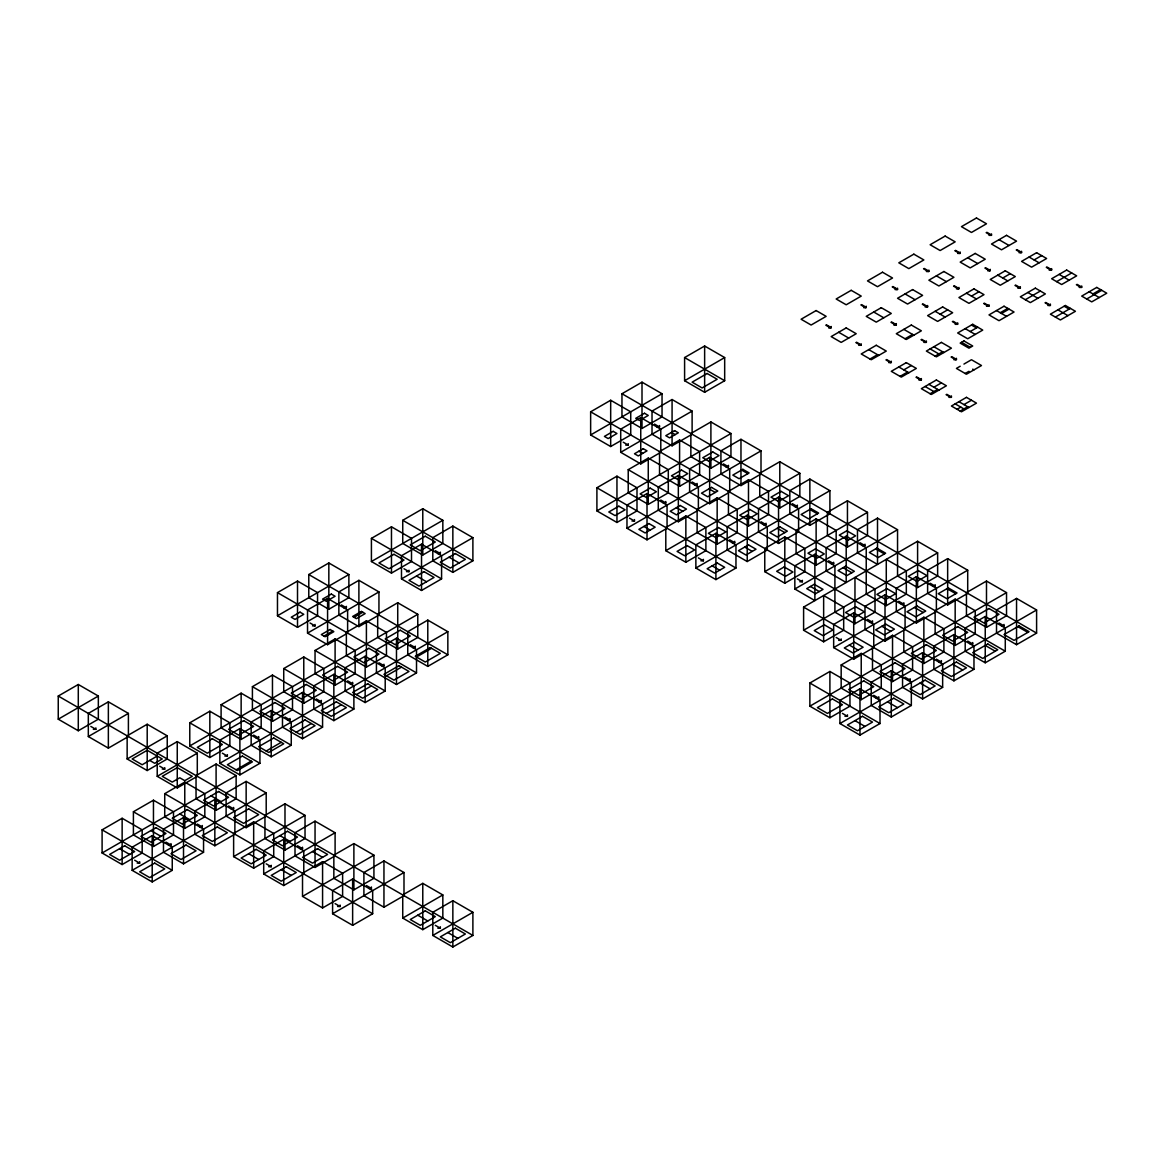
<?xml version="1.0" encoding="UTF-8"?>
<svg xmlns="http://www.w3.org/2000/svg" width="1165" height="1165" viewBox="0 0 1165 1165"><rect width="100%" height="100%" fill="white"/><g stroke="black" fill="none" stroke-linecap="round" stroke-linejoin="round"><path stroke-width="1.5" d="M58.25 696.044L78.288 684.481L98.341 696.044L98.341 719.184L78.288 730.761L58.25 719.184L58.25 696.044L472.888 935.437L472.888 912.297L452.85 900.72L432.798 912.297L432.798 935.437L452.85 947.014L472.888 935.437M58.25 719.184L98.341 696.044M277.474 592.621L297.512 581.058L317.55 592.621L317.55 615.775L297.512 627.338L277.474 615.775L277.474 592.621L416.517 672.904L416.517 649.764L396.479 638.187L376.426 649.764L376.426 672.904L396.479 684.481L416.517 672.904M308.783 574.549L328.836 562.972L348.874 574.549L348.874 597.689L328.836 609.266L308.783 597.689L308.783 574.549L447.841 654.817L447.841 631.678L427.788 620.115L407.75 631.678L407.75 654.817L427.788 666.395L447.841 654.817M371.417 538.376L391.469 526.813L411.507 538.376L411.507 561.53L391.469 573.093L371.417 561.53L371.417 538.376L441.579 578.889L441.579 555.734L421.526 544.172L401.488 555.734L401.488 578.889L421.526 590.451L441.579 578.889M402.74 520.304L422.779 508.726L442.831 520.304L442.831 543.443L422.779 555.021L402.74 543.443L402.74 520.304L472.888 560.802L472.888 537.662L452.85 526.085L432.798 537.662L432.798 560.802L452.85 572.379L472.888 560.802M590.64 411.813L610.678 400.25L630.731 411.813L630.731 434.967L610.678 446.53L590.64 434.967L590.64 411.813L1005.279 651.206L1005.279 628.066L985.24 616.489L965.202 628.066L965.202 651.206L985.24 662.783L1005.279 651.206M621.964 393.741L642.002 382.164L662.04 393.741L662.04 416.881L642.002 428.458L621.964 416.881L621.964 393.741L1036.602 633.119L1036.602 609.979L1016.55 598.417L996.512 609.979L996.512 633.119L1016.55 644.696L1036.602 633.119M684.598 357.568L704.636 346.005L724.674 357.568L724.674 380.722L704.636 392.285L684.598 380.722L684.598 357.568L724.674 380.722M108.36 701.84L88.322 713.402L88.322 736.542L108.36 748.119L128.398 736.542L128.398 713.402L108.36 701.84L108.36 748.119M277.474 615.775L348.874 574.549M371.417 561.53L442.831 520.304M590.64 434.967L662.04 393.741M684.598 380.722L724.674 357.568M88.322 736.542L128.398 713.402M327.583 598.417L307.531 609.979L307.531 633.119L327.583 644.696L347.621 633.119L347.621 609.979L327.583 598.417L327.583 644.696M358.893 580.33L338.855 591.907L338.855 615.047L358.893 626.624L378.945 615.047L378.945 591.907L358.893 580.33L358.893 626.624M640.75 417.609L620.712 429.171L620.712 452.311L640.75 463.888L660.788 452.311L660.788 429.171L640.75 417.609L640.75 463.888M672.074 399.522L652.021 411.099L652.021 434.239L672.074 445.816L692.112 434.239L692.112 411.099L672.074 399.522L672.074 445.816M147.198 724.251L127.145 735.829L127.145 758.968L147.198 770.546L167.236 758.968L167.236 735.829L147.198 724.251L147.198 770.546M307.531 633.119L378.945 591.907M401.488 578.889L472.888 537.662M620.712 452.311L692.112 411.099M354.043 617.304L362.81 612.237M323.972 636.105L332.739 631.051M127.145 758.968L167.236 735.829M189.779 722.81L209.831 711.232L229.869 722.81L229.869 745.95L209.831 757.527L189.779 745.95L189.779 722.81L259.926 763.308L259.926 740.168L239.888 728.591L219.85 740.168L219.85 763.308L239.888 774.885L259.926 763.308M221.102 704.723L241.14 693.16L261.178 704.723L261.178 727.863L241.14 739.44L221.102 727.863L221.102 704.723L291.25 745.221L291.25 722.082L271.212 710.519L251.159 722.082L251.159 745.221L271.212 756.799L291.25 745.221M252.412 686.651L272.464 675.074L292.502 686.651L292.502 709.791L272.464 721.368L252.412 709.791L252.412 686.651L322.574 727.149L322.574 704.01L302.521 692.432L282.483 704.01L282.483 727.149L302.521 738.712L322.574 727.149M283.736 668.564L303.774 656.987L323.826 668.564L323.826 691.704L303.774 703.281L283.736 691.704L283.736 668.564L353.883 709.063L353.883 685.923L333.845 674.346L313.793 685.923L313.793 709.063L333.845 720.64L353.883 709.063M315.045 650.478L335.098 638.915L355.136 650.478L355.136 673.632L335.098 685.195L315.045 673.632L315.045 650.478L385.207 690.991L385.207 667.836L365.155 656.274L345.117 667.836L345.117 690.991L365.155 702.553L385.207 690.991M366.407 620.828L346.369 632.406L346.369 655.546L366.407 667.123L386.46 655.546L386.46 632.406L366.407 620.828L366.407 667.123M397.731 602.756L377.678 614.319L377.678 637.459L397.731 649.036L417.769 637.459L417.769 614.319L397.731 602.756L397.731 649.036M596.902 487.756L616.955 476.179L636.993 487.756L636.993 510.896L616.955 522.473L596.902 510.896L596.902 487.756L735.96 568.039L735.96 544.885L715.907 533.322L695.869 544.885L695.869 568.039L715.907 579.602L735.96 568.039M628.226 469.67L648.264 458.107L668.302 469.67L668.302 492.824L648.264 504.387L628.226 492.824L628.226 469.67L973.969 669.293L973.969 646.138L953.917 634.576L933.879 646.138L933.879 669.293L953.917 680.855L973.969 669.293M679.588 440.021L659.536 451.598L659.536 474.738L679.588 486.315L699.626 474.738L699.626 451.598L679.588 440.021L679.588 486.315M710.898 421.948L690.86 433.511L690.86 456.651L710.898 468.228L730.95 456.651L730.95 433.511L710.898 421.948L710.898 468.228M177.255 741.61L157.217 753.187L157.217 776.327L177.255 787.904L197.293 776.327L197.293 753.187L177.255 741.61L177.255 787.904M157.217 756.07L142.174 764.75L132.155 758.968L147.198 750.289L162.226 758.968L154.712 763.308L149.702 760.41M189.779 745.95L417.769 614.319M596.902 510.896L730.95 433.511M940.14 314.186L947.655 309.846M971.464 296.099L978.979 291.76M1002.774 278.013L1010.288 273.673M1034.098 259.941L1041.612 255.601M869.993 359.024L877.507 354.684M905.074 338.767L912.588 334.428M157.217 776.327L197.293 753.187M647.012 493.538L626.974 505.115L626.974 528.255L647.012 539.832L667.05 528.255L667.05 505.115L647.012 493.538L647.012 539.832M678.336 475.466L658.283 487.028L658.283 510.183L678.336 521.745L698.374 510.183L698.374 487.028L678.336 475.466L678.336 521.745M709.645 457.379L689.607 468.956L689.607 492.096L709.645 503.673L729.698 492.096L729.698 468.956L709.645 457.379L709.645 503.673M740.969 439.307L720.917 450.87L720.917 474.009L740.969 485.587L761.007 474.009L761.007 450.87L740.969 439.307L740.969 485.587M102.098 829.844L122.136 818.267L142.174 829.844L142.174 852.984L122.136 864.561L102.098 852.984L102.098 829.844L172.245 870.342L172.245 847.203L152.207 835.625L132.155 847.203L132.155 870.342L152.207 881.92L172.245 870.342M133.407 811.757L153.46 800.195L173.498 811.757L173.498 834.912L153.46 846.474L133.407 834.912L133.407 811.757L203.555 852.27L203.555 829.116L183.517 817.553L163.479 829.116L163.479 852.27L183.517 863.833L203.555 852.27M164.731 793.685L184.769 782.108L204.822 793.685L204.822 816.825L184.769 828.402L164.731 816.825L164.731 793.685L372.669 913.739L372.669 890.599L352.631 879.022L332.593 890.599L332.593 913.739L352.631 925.316L372.669 913.739M216.093 764.036L196.04 775.599L196.04 798.753L216.093 810.316L236.131 798.753L236.131 775.599L216.093 764.036L216.093 810.316M219.85 763.308L447.841 631.678M626.974 528.255L761.007 450.87M1000.269 312.73L1007.783 308.39M903.822 369.873L911.336 365.533M970.212 331.544L977.726 327.205M1001.521 313.458L1009.036 309.118M1025.331 299.711L1040.36 291.032M1056.64 281.639L1071.669 272.959M900.05 376.382L907.579 372.043M935.131 356.126L942.645 351.786M416.517 656.987L431.545 648.308M386.46 675.802L401.488 667.123M356.388 694.602L371.417 685.923M326.331 713.402L341.36 704.723M296.26 732.202L311.288 723.538M266.203 751.017L281.231 742.338M236.131 769.817L251.159 761.138M102.098 852.984L236.131 775.599M685.85 515.964L665.798 527.541L665.798 550.681L685.85 562.244L705.888 550.681L705.888 527.541L685.85 515.964L685.85 562.244M717.159 497.877L697.121 509.454L697.121 532.594L717.159 544.172L737.212 532.594L737.212 509.454L717.159 497.877L717.159 544.172M748.483 479.805L728.445 491.368L728.445 514.522L748.483 526.085L768.521 514.522L768.521 491.368L748.483 479.805L748.483 526.085M779.793 461.719L759.755 473.296L759.755 496.436L779.793 508.013L799.845 496.436L799.845 473.296L779.793 461.719L779.793 508.013M960.178 366.247L956.421 368.417L966.455 374.213L981.483 365.533L971.464 359.737L963.95 364.077M214.841 799.467L194.788 811.044L194.788 834.184L214.841 845.761L234.879 834.184L234.879 811.044L214.841 799.467L214.841 845.761M246.15 781.395L226.112 792.957L226.112 816.097L246.15 827.674L266.203 816.097L266.203 792.957L246.15 781.395L246.15 827.674M1092.974 293.93L1100.488 289.59M933.879 387.231L941.393 382.892M1055.388 317.069L1070.417 308.39M1086.712 298.997L1101.74 290.318M930.121 393.741L937.636 389.401M965.202 373.484L968.96 371.315M665.798 550.681L799.845 473.296M132.155 870.342L266.203 792.957M747.231 515.236L727.178 526.813L727.178 549.953L747.231 561.53L767.269 549.953L767.269 526.813L747.231 515.236L747.231 561.53M778.54 497.164L758.502 508.726L758.502 531.881L778.54 543.443L798.593 531.881L798.593 508.726L778.54 497.164L778.54 543.443M809.864 479.077L789.826 490.654L789.826 513.794L809.864 525.371L829.902 513.794L829.902 490.654L809.864 479.077L809.864 525.371M963.95 404.59L971.464 400.25M957.048 409.279L960.805 407.109M960.178 411.099L967.707 406.76M253.664 821.893L233.626 833.456L233.626 856.61L253.664 868.173L273.717 856.61L273.717 833.456L253.664 821.893L253.664 868.173M284.988 803.806L264.95 815.383L264.95 838.523L284.988 850.101L305.026 838.523L305.026 815.383L284.988 803.806L284.988 850.101M695.869 568.039L829.902 490.654M784.802 536.934L764.764 548.511L764.764 571.651L784.802 583.228L804.855 571.651L804.855 548.511L784.802 536.934L784.802 583.228M816.126 518.862L796.088 530.425L796.088 553.564L816.126 565.141L836.164 553.564L836.164 530.425L816.126 518.862L816.126 565.141M847.45 500.775L827.398 512.352L827.398 535.492L847.45 547.055L867.488 535.492L867.488 512.352L847.45 500.775L847.45 547.055M233.626 856.61L305.026 815.383M283.736 839.251L263.698 850.814L263.698 873.968L283.736 885.531L303.774 873.968L303.774 850.814L283.736 839.251L283.736 885.531M315.045 821.165L295.007 832.742L295.007 855.882L315.045 867.459L335.098 855.882L335.098 832.742L315.045 821.165L315.045 867.459M764.764 571.651L867.488 512.352M814.874 554.292L794.836 565.87L794.836 589.009L814.874 600.587L814.874 554.292L834.912 565.87L834.912 612.149L854.964 623.726L875.002 612.149L875.002 589.009L854.964 577.432L854.964 623.726M846.198 536.206L826.145 547.783L826.145 570.923L846.198 582.5L846.198 536.206L866.236 547.783L866.236 594.077L886.274 605.64L906.326 594.077L906.326 570.923L886.274 559.36L886.274 605.64M877.507 518.134L857.469 529.711L857.469 552.851L877.507 564.413L877.507 518.134L897.545 529.711L897.545 575.991L917.598 587.568L937.636 575.991L937.636 552.851L917.598 541.274L803.602 607.096L803.602 630.236L823.64 641.799L843.678 630.236L843.678 607.096L823.64 595.519L823.64 641.799M263.698 873.968L335.098 832.742M322.574 861.663L302.521 873.24L302.521 896.38L322.574 907.957L342.612 896.38L342.612 873.24L322.574 861.663L322.574 907.957M353.883 843.591L333.845 855.154L333.845 878.308L353.883 889.871L373.921 878.308L373.921 855.154L353.883 843.591L353.883 889.871M794.836 589.009L897.545 529.711M302.521 896.38L373.921 855.154M383.955 860.95L363.902 872.512L363.902 895.667L383.955 907.229L403.993 895.667L403.993 872.512L383.955 860.95L383.955 907.229M803.602 630.236L937.636 552.851M332.593 913.739L403.993 872.512M853.712 612.877L833.659 624.455L833.659 647.594L853.712 659.157L873.75 647.594L873.75 624.455L853.712 612.877L853.712 659.157M885.021 594.791L864.983 606.368L864.983 629.508L885.021 641.085L905.074 629.508L905.074 606.368L885.021 594.791L885.021 641.085M916.345 576.719L896.293 588.281L896.293 611.436L916.345 622.998L936.383 611.436L936.383 588.281L916.345 576.719L916.345 622.998M947.655 558.632L927.617 570.209L927.617 593.349L947.655 604.926L967.707 593.349L967.707 570.209L947.655 558.632L947.655 604.926M422.779 883.361L402.74 894.938L402.74 918.078L422.779 929.655L442.831 918.078L442.831 894.938L422.779 883.361L422.779 929.655M833.659 647.594L967.707 570.209M402.74 918.078L442.831 894.938M809.864 683.025L829.902 671.462L849.955 683.025L849.955 706.179L829.902 717.742L809.864 706.179L809.864 683.025L880.012 723.538L880.012 700.383L859.974 688.821L839.921 700.383L839.921 723.538L859.974 735.1L880.012 723.538M841.174 664.953L861.226 653.376L881.264 664.953L881.264 688.093L861.226 699.67L841.174 688.093L841.174 664.953L911.336 705.451L911.336 682.311L891.283 670.734L871.245 682.311L871.245 705.451L891.283 717.028L911.336 705.451M892.536 635.289L872.498 646.866L872.498 670.006L892.536 681.583L912.588 670.006L912.588 646.866L892.536 635.289L892.536 681.583M923.86 617.217L903.822 628.78L903.822 651.934L923.86 663.497L943.898 651.934L943.898 628.78L923.86 617.217L923.86 663.497M955.169 599.13L935.131 610.708L935.131 633.847L955.169 645.425L975.221 633.847L975.221 610.708L955.169 599.13L955.169 645.425M986.493 581.058L966.455 592.621L966.455 615.775L986.493 627.338L1006.531 615.775L1006.531 592.621L986.493 581.058L986.493 627.338M809.864 706.179L1006.531 592.621M432.798 935.437L472.888 912.297M922.607 652.648L902.555 664.225L902.555 687.365L922.607 698.942L942.645 687.365L942.645 664.225L922.607 652.648L922.607 698.942M839.921 723.538L1036.602 609.979M988.998 235.345L991.502 235.345L991.502 233.903M1019.055 252.703L1021.574 252.703L1021.574 251.261M957.674 253.431L960.178 253.431L960.178 251.989M1049.126 270.062L1051.631 270.062L1051.631 268.62M987.745 270.79L990.25 270.79L990.25 269.333M926.364 271.503L928.869 271.503L928.869 270.062M1079.198 287.42L1081.702 287.42L1081.702 285.978M1017.802 288.148L1020.322 288.148L1020.322 286.692M956.421 288.862L958.926 288.862L958.926 287.42M895.04 289.59L897.545 289.59L897.545 288.148M1047.874 305.507L1050.379 305.507L1050.379 304.05M986.493 306.22L988.998 306.22L988.998 304.779M925.112 306.948L927.617 306.948L927.617 305.507M863.731 307.677L866.236 307.677L866.236 306.22M955.169 324.307L957.674 324.307L957.674 322.865M893.788 325.035L896.293 325.035L896.293 323.579M828.65 327.918L831.155 327.918L831.155 326.477M923.86 342.394L926.364 342.394L926.364 340.937M858.721 345.277L861.226 345.277L861.226 343.835M953.917 359.737L956.421 359.737L956.421 358.296M888.779 362.635L891.283 362.635L891.283 361.194M918.85 379.994L921.355 379.994L921.355 378.552M948.907 397.352L951.412 397.352L951.412 395.911M657.031 427.002L659.536 427.002L659.536 425.56M625.721 445.088L628.226 445.088L628.226 443.647M725.926 466.786L728.445 466.786L728.445 465.33M694.617 484.858L697.121 484.858L697.121 483.417M663.293 502.945L665.798 502.945L665.798 501.503M794.836 506.557L797.341 506.557L797.341 505.115M631.983 521.032L634.488 521.032L634.488 519.575M763.512 524.643L766.017 524.643L766.017 523.202M732.202 542.715L734.707 542.715L734.707 541.274M862.479 545.613L864.983 545.613L864.983 544.172M437.822 553.564L440.326 553.564L440.326 552.123M700.879 560.802L703.383 560.802L703.383 559.36M831.155 563.7L833.659 563.7L833.659 562.244M406.498 571.651L409.002 571.651L409.002 570.209M799.845 581.772L802.35 581.772L802.35 580.33M932.626 586.112L935.131 586.112L935.131 584.67M901.302 604.198L903.822 604.198L903.822 602.756M343.864 607.81L346.369 607.81L346.369 606.368M869.993 622.285L872.498 622.285L872.498 620.828M312.54 625.896L315.045 625.896L315.045 624.455M1001.521 625.896L1004.026 625.896L1004.026 624.455M838.669 640.357L841.174 640.357L841.174 638.915M970.212 643.968L972.717 643.968L972.717 642.527M412.76 647.594L415.264 647.594L415.264 646.138M938.888 662.055L941.393 662.055L941.393 660.613M381.45 665.666L383.955 665.666L383.955 664.225M907.579 680.142L910.083 680.142L910.083 678.685M350.126 683.753L352.631 683.753L352.631 682.311M876.255 698.214L878.76 698.214L878.76 696.772M318.802 701.84L321.322 701.84L321.322 700.383M844.945 716.3L847.45 716.3L847.45 714.859M287.493 719.912L289.998 719.912L289.998 718.47M93.331 729.319L95.836 729.319L95.836 727.863M256.169 737.998L258.674 737.998L258.674 736.542M224.86 756.07L227.364 756.07L227.364 754.629M162.226 769.089L164.731 769.089L164.731 767.648M231.121 808.874L233.626 808.874L233.626 807.432M199.797 826.946L202.302 826.946L202.302 825.504M168.488 845.033L170.993 845.033L170.993 843.591M300.017 848.644L302.521 848.644L302.521 847.203M137.164 863.119L139.669 863.119L139.669 861.663M268.707 866.731L271.212 866.731L271.212 865.289M368.912 888.429L371.417 888.429L371.417 886.987M337.602 906.501L340.107 906.501L340.107 905.059M437.822 928.199L440.326 928.199L440.326 926.758M986.799 232.272L991.502 234.981M1016.87 249.63L1021.574 252.339M1046.927 266.989L1051.631 269.697M1076.999 284.347L1081.702 287.056M999.017 239.684L1009.036 245.48M1029.088 257.043L1039.107 262.824M1059.145 274.401L1069.164 280.183M1089.217 291.76L1099.236 297.541M986.173 232.636L990.876 235.345M1016.244 249.994L1020.948 252.703M1046.301 267.353L1051.005 270.062M1076.373 284.711L1081.076 287.42M1064.155 306.22L1069.164 309.118M955.489 250.358L960.178 253.067M985.546 267.717L990.25 270.426M1015.618 285.075L1020.322 287.784M1045.675 302.434L1050.379 305.143M967.707 257.771L977.726 263.552M997.764 275.129L1007.783 280.911M1027.836 292.488L1037.855 298.269M1057.893 309.846L1067.912 315.628M954.863 250.723L959.552 253.431M984.92 268.081L989.624 270.79M1014.992 285.425L1019.695 288.148M1045.049 302.784L1049.752 305.507M924.165 268.431L928.869 271.154M954.237 285.789L958.926 288.512M984.294 303.148L988.998 305.871M936.383 275.843L946.402 281.639M966.455 293.201L976.474 298.997M996.512 310.56L1006.531 316.356M923.539 268.795L928.243 271.503M953.611 286.153L958.3 288.862M983.668 303.512L988.371 306.22M971.464 325.035L976.474 327.918M892.856 286.517L897.545 289.226M922.913 303.876L927.617 306.584M952.985 321.234L957.674 323.943M905.074 293.93L915.093 299.711M935.131 311.288L945.15 317.069M965.202 328.647L975.221 334.428M892.23 286.881L896.919 289.59M922.287 304.24L926.99 306.948M952.358 321.598L957.048 324.307M961.591 342.292L970.358 347.359M861.532 304.604L866.236 307.312M891.604 321.962L896.293 324.671M921.661 339.306L926.364 342.029M951.732 356.665L956.421 359.388M873.75 312.016L883.769 317.797M903.822 329.375L913.841 335.156M933.879 346.733L943.898 352.514M972.717 369.145L973.969 369.873M860.906 304.953L865.61 307.677M890.977 322.312L895.667 325.035M921.034 339.67L925.738 342.394M951.106 357.029L955.795 359.737M930.121 348.903L938.888 353.956M826.466 324.846L831.155 327.554M856.523 342.204L861.226 344.913M886.594 359.563L891.283 362.271M916.651 376.921L921.355 379.63M946.723 394.28L951.412 396.988M838.669 332.258L848.702 338.054M868.74 349.617L878.76 355.398M898.798 366.975L908.831 372.756M928.869 384.334L938.888 390.115M958.926 401.692L968.96 407.473M825.839 325.21L830.529 327.918M855.896 342.568L860.6 345.277M885.968 359.927L890.657 362.635M916.025 377.285L920.729 379.994M946.096 394.644L950.786 397.352M925.112 386.503L933.879 391.571M955.169 403.862L963.95 408.93M1017.802 626.624L1027.836 632.406M741.595 470.034L747.857 473.66M809.864 509.454L817.379 513.794M947.029 588.645L955.795 593.713M875.629 548.875L884.395 553.928M671.448 432.433L675.205 434.603M654.526 424.118L659.536 427.002M723.421 463.888L728.445 466.786M792.331 503.673L797.341 506.557M859.974 542.715L864.983 545.613M930.121 583.228L935.131 586.112M999.017 622.998L1004.026 625.896M985.24 645.425L995.26 651.206M709.019 488.849L715.281 492.46M777.288 528.255L784.802 532.594M914.467 607.446L923.233 612.513M843.052 567.675L851.833 572.743M623.217 442.19L628.226 445.088M638.871 451.234L642.629 453.403M692.112 481.975L697.121 484.858M761.007 521.745L766.017 524.643M828.65 560.802L833.659 563.7M898.798 601.3L903.822 604.198M967.707 641.085L972.717 643.968M952.664 664.225L962.698 670.006M676.457 507.649L682.719 511.26M744.726 547.055L752.24 551.394M881.89 626.26L890.657 631.313M660.788 500.047L665.798 502.945M729.698 539.832L734.707 542.715M797.341 578.889L802.35 581.772M810.49 586.476L819.257 591.543M867.488 619.387L872.498 622.285M936.383 659.157L941.393 662.055M803.602 607.096L942.645 687.365M920.102 683.025L930.121 688.821M629.479 518.134L634.488 521.032M643.881 526.449L650.143 530.06M698.374 557.904L703.383 560.802M712.15 565.87L719.664 570.209M836.164 637.459L841.174 640.357M849.329 645.06L858.095 650.128M905.074 677.244L910.083 680.142M887.526 701.84L897.545 707.621M873.75 695.33L878.76 698.214M842.426 713.402L847.45 716.3M854.964 720.64L864.983 726.421M449.093 557.19L459.112 562.972M435.302 550.681L440.326 553.564M403.993 568.753L409.002 571.651M416.517 575.991L426.536 581.772M341.36 604.926L346.369 607.81M410.255 644.696L415.264 647.594M310.036 622.998L315.045 625.896M378.945 662.783L383.955 665.666M347.621 680.855L352.631 683.753M316.298 698.942L321.322 701.84M284.988 717.028L289.998 719.912M253.664 735.1L258.674 737.998M222.355 753.187L227.364 756.07M312.54 851.542L322.574 857.324M90.826 726.421L95.836 729.319M159.722 766.206L164.731 769.089M211.083 795.855L221.102 801.637M228.617 805.976L233.626 808.874M279.979 835.625L289.998 841.421M297.512 845.761L302.521 848.644M366.407 885.531L371.417 888.429M417.769 915.18L427.788 920.976M435.302 925.316L440.326 928.199M447.841 932.539L457.86 938.335M281.231 869.629L291.25 875.41M179.76 813.927L189.779 819.723M197.293 824.063L202.302 826.946M248.655 853.712L258.674 859.493M266.203 863.833L271.212 866.731M335.098 903.618L340.107 906.501M150.955 830.572L160.974 836.354M165.983 842.135L170.993 845.033M119.631 848.644L129.65 854.44M134.659 860.221L139.669 863.119M1016.55 598.417L1016.55 644.696M985.24 616.489L985.24 662.783M953.917 634.576L953.917 680.855M917.598 541.274L917.598 587.568M891.283 670.734L891.283 717.028M861.226 653.376L861.226 699.67M859.974 688.821L859.974 735.1M829.902 671.462L829.902 717.742M715.907 533.322L715.907 579.602M704.636 346.005L704.636 392.285M648.264 458.107L648.264 504.387M642.002 382.164L642.002 428.458M616.955 476.179L616.955 522.473M610.678 400.25L610.678 446.53M452.85 526.085L452.85 572.379M452.85 900.72L452.85 947.014M427.788 620.115L427.788 666.395M422.779 508.726L422.779 555.021M421.526 544.172L421.526 590.451M396.479 638.187L396.479 684.481M391.469 526.813L391.469 573.093M365.155 656.274L365.155 702.553M352.631 879.022L352.631 925.316M335.098 638.915L335.098 685.195M333.845 674.346L333.845 720.64M328.836 562.972L328.836 609.266M303.774 656.987L303.774 703.281M302.521 692.432L302.521 738.712M297.512 581.058L297.512 627.338M272.464 675.074L272.464 721.368M271.212 710.519L271.212 756.799M241.14 693.16L241.14 739.44M239.888 728.591L239.888 774.885M209.831 711.232L209.831 757.527M184.769 782.108L184.769 828.402M183.517 817.553L183.517 863.833M153.46 800.195L153.46 846.474M152.207 835.625L152.207 881.92M122.136 818.267L122.136 864.561M78.288 684.481L78.288 730.761M393.974 554.292L378.945 562.972L388.964 568.753L403.993 560.074L393.974 554.292M425.283 536.22L410.255 544.885L420.274 550.681L435.302 542.002L425.283 536.22M707.14 373.484L692.112 382.164L702.131 387.945L717.159 379.266L707.14 373.484M816.126 310.56L801.098 319.239L811.117 325.035L826.145 316.356L816.126 310.56M851.207 290.318L836.164 298.997L846.198 304.779L861.226 296.099L851.207 290.318M882.517 272.231L867.488 280.911L877.507 286.692L892.536 278.013L882.517 272.231M913.841 254.159L898.798 262.824L908.831 268.62L923.86 259.941L913.841 254.159M945.15 236.073L930.121 244.752L940.14 250.533L955.169 241.854L945.15 236.073M976.474 217.986L961.445 226.665L971.464 232.461L986.493 223.782L976.474 217.986M300.017 612.149L291.25 617.217L295.007 619.387L303.774 614.319L300.017 612.149M331.341 594.077L322.574 599.13L326.331 601.3L335.098 596.247L331.341 594.077M613.198 431.341L604.417 436.409L608.174 438.579L616.955 433.511L613.198 431.341M644.507 413.269L635.74 418.322L639.498 420.492L648.264 415.439L644.507 413.269M424.031 571.651L409.002 580.33L419.021 586.112L434.05 577.432L424.031 571.651M455.355 553.564L440.326 562.244L450.345 568.039L465.374 559.36L455.355 553.564M846.198 327.918L831.155 336.598L841.174 342.394L856.217 333.714L846.198 327.918M881.264 307.677L866.236 316.356L876.255 322.137L891.283 313.458L881.264 307.677M912.588 289.59L897.545 298.269L907.579 304.05L922.607 295.371L912.588 289.59M943.898 271.503L928.869 280.183L938.888 285.978L953.917 277.299L943.898 271.503M975.221 253.431L960.178 262.11L970.212 267.892L985.24 259.213L975.221 253.431M1006.531 235.345L991.502 244.024L1001.521 249.82L1016.55 241.14L1006.531 235.345M330.088 629.508L321.322 634.576L325.079 636.745L333.845 631.678L330.088 629.508M361.398 611.436L352.631 616.489L356.388 618.659L365.155 613.606L361.398 611.436M643.255 448.7L634.488 453.768L638.245 455.937L647.012 450.87L643.255 448.7M674.579 430.628L665.798 435.681L669.555 437.851L678.336 432.798L674.579 430.628M876.255 345.277L861.226 353.956L871.245 359.737L886.274 351.073L876.255 345.277M911.336 325.035L896.293 333.714L906.326 339.496L921.355 330.816L911.336 325.035M942.645 306.948L927.617 315.628L937.636 321.409L952.664 312.73L942.645 306.948M973.969 288.862L958.926 297.541L968.96 303.337L983.988 294.658L973.969 288.862M1005.279 270.79L990.25 279.469L1000.269 285.25L1015.298 276.571L1005.279 270.79M1036.602 252.703L1021.574 261.382L1031.593 267.164L1046.621 258.499L1036.602 252.703M212.336 738.712L197.293 747.391L207.326 753.187L222.355 744.508L212.336 738.712M243.645 720.64L228.617 729.319L238.636 735.1L253.664 726.421L243.645 720.64M274.969 702.553L259.926 711.232L269.96 717.028L284.988 708.349L274.969 702.553M306.279 684.481L291.25 693.16L301.269 698.942L316.298 690.263L306.279 684.481M337.602 666.395L322.574 675.074L332.593 680.855L347.621 672.176L337.602 666.395M368.912 648.308L353.883 656.987L363.902 662.783L378.945 654.104L368.912 648.308M400.236 630.236L385.207 638.915L395.226 644.696L410.255 636.017L400.236 630.236M618.833 506.193L608.8 511.988L615.076 515.6L625.095 509.819L618.833 506.193M650.143 488.12L640.124 493.902L646.386 497.513L656.405 491.732L650.143 488.12M681.467 470.034L671.448 475.83L677.71 479.441L687.729 473.66L681.467 470.034M712.776 451.962L702.757 457.743L709.019 461.355L719.038 455.573L712.776 451.962M177.255 767.648L162.226 776.327L172.245 782.108L179.76 777.769L184.769 780.667L192.283 776.327L177.255 767.648M906.326 362.635L891.283 371.315L901.302 377.096L916.345 368.417L906.326 362.635M941.393 342.394L926.364 351.073L936.383 356.854L951.412 348.175L941.393 342.394M972.717 324.307L957.674 332.986L967.707 338.767L982.736 330.088L972.717 324.307M1004.026 306.22L988.998 314.9L999.017 320.695L1014.045 312.016L1004.026 306.22M1035.35 288.148L1020.322 296.827L1030.341 302.609L1045.369 293.93L1035.35 288.148M1066.659 270.062L1051.631 278.741L1061.65 284.522L1076.678 275.843L1066.659 270.062M242.393 756.07L227.364 764.75L237.383 770.546L252.412 761.866L242.393 756.07M273.717 737.998L258.674 746.678L268.707 752.459L283.736 743.78L273.717 737.998M305.026 719.912L289.998 728.591L300.017 734.372L315.045 725.693L305.026 719.912M336.35 701.84L321.322 710.519L331.341 716.3L346.369 707.621L336.35 701.84M367.659 683.753L352.631 692.432L362.65 698.214L377.678 689.534L367.659 683.753M398.983 665.666L383.955 674.346L393.974 680.142L409.002 671.462L398.983 665.666M430.293 647.594L415.264 656.274L425.283 662.055L440.326 653.376L430.293 647.594M963.95 340.937L960.178 343.107L968.96 348.175L972.717 346.005L963.95 340.937M648.89 523.551L638.871 529.347L645.133 532.958L655.152 527.177L648.89 523.551M680.214 505.479L670.195 511.26L676.457 514.872L686.476 509.09L680.214 505.479M711.524 487.392L701.505 493.174L707.767 496.8L717.786 491.018L711.524 487.392M742.848 469.32L732.829 475.102L739.091 478.713L749.11 472.932L742.848 469.32M124.64 845.761L109.612 854.44L119.631 860.221L134.659 851.542L124.64 845.761M155.964 827.674L140.921 836.354L150.955 842.135L165.983 833.456L155.964 827.674M187.274 809.602L172.245 818.267L182.264 824.063L197.293 815.383L187.274 809.602M218.598 791.516L203.555 800.195L213.588 805.976L228.617 797.297L218.598 791.516M936.383 379.994L921.355 388.673L931.374 394.454L946.402 385.775L936.383 379.994M1065.407 305.507L1050.379 314.186L1060.398 319.967L1075.426 311.288L1065.407 305.507M1096.731 287.42L1081.702 296.099L1091.721 301.881L1106.75 293.201L1096.731 287.42M687.102 545.613L677.083 551.394L684.598 555.734L694.617 549.953L687.102 545.613M718.412 527.541L708.393 533.322L715.907 537.662L725.926 531.881L718.412 527.541M749.736 509.454L739.717 515.236L747.231 519.575L757.25 513.794L749.736 509.454M781.045 491.368L771.026 497.164L778.54 501.503L788.574 495.707L781.045 491.368M154.712 863.119L139.669 871.799L149.702 877.58L164.731 868.901L154.712 863.119M186.021 845.033L170.993 853.712L181.012 859.493L196.04 850.814L186.021 845.033M217.345 826.946L202.302 835.625L212.336 841.421L227.364 832.742L217.345 826.946M248.655 808.874L233.626 817.553L243.645 823.335L258.674 814.655L248.655 808.874M966.455 397.352L951.412 406.032L961.445 411.813L976.474 403.134L966.455 397.352M717.159 562.972L707.14 568.753L714.655 573.093L724.674 567.311L717.159 562.972M748.483 544.885L738.464 550.681L745.979 555.021L755.998 549.225L748.483 544.885M779.793 526.813L769.774 532.594L777.288 536.934L787.322 531.153L779.793 526.813M811.117 508.726L801.098 514.522L808.612 518.862L818.631 513.066L811.117 508.726M256.169 849.372L241.14 858.052L251.159 863.833L266.203 855.154L256.169 849.372M287.493 831.286L272.464 839.965L282.483 845.761L297.512 837.082L287.493 831.286M784.176 566.947L776.662 571.287L785.428 576.355L792.957 572.015L784.176 566.947M815.5 548.875L807.986 553.215L816.752 558.268L824.267 553.928L815.5 548.875M846.824 530.789L839.295 535.128L848.076 540.196L855.591 535.856L846.824 530.789M286.24 866.731L271.212 875.41L281.231 881.191L296.26 872.512L286.24 866.731M317.55 848.644L302.521 857.324L312.54 863.119L327.583 854.44L317.55 848.644M814.248 584.306L806.733 588.645L815.5 593.713L823.014 589.374L814.248 584.306M845.572 566.234L838.043 570.573L846.824 575.626L854.338 571.287L845.572 566.234M876.881 548.147L869.367 552.487L878.133 557.554L885.648 553.215L876.881 548.147M824.267 624.804L814.248 630.6L823.014 635.653L833.033 629.872L824.267 624.804M855.591 606.732L845.572 612.513L854.338 617.581L864.357 611.785L855.591 606.732M886.9 588.645L876.881 594.427L885.648 599.494L895.667 593.713L886.9 588.645M918.224 570.573L908.205 576.355L916.971 581.422L926.99 575.626L918.224 570.573M854.338 642.163L844.305 647.958L853.086 653.012L863.105 647.23L854.338 642.163M885.648 624.091L875.629 629.872L884.395 634.94L894.414 629.144L885.648 624.091M916.971 606.004L906.952 611.785L915.719 616.853L925.738 611.072L916.971 606.004M948.281 587.917L938.262 593.713L947.029 598.766L957.048 592.985L948.281 587.917M425.283 910.841L410.255 919.52L420.274 925.316L435.302 916.637L425.283 910.841M832.407 698.942L817.379 707.621L827.398 713.402L842.426 704.723L832.407 698.942M863.731 680.855L848.702 689.534L858.721 695.33L873.75 686.651L863.731 680.855M895.04 662.783L880.012 671.462L890.031 677.244L905.074 668.564L895.04 662.783M926.364 644.696L911.336 653.376L921.355 659.157L936.383 650.478L926.364 644.696M957.674 626.624L942.645 635.289L952.664 641.085L967.707 632.406L957.674 626.624M988.998 608.538L973.969 617.217L983.988 622.998L999.017 614.319L988.998 608.538M455.355 928.199L440.326 936.878L450.345 942.674L465.374 933.995L455.355 928.199M862.479 716.3L847.45 724.98L857.469 730.761L872.498 722.082L862.479 716.3M893.788 698.214L878.76 706.893L888.779 712.689L903.822 704.01L893.788 698.214M925.112 680.142L910.083 688.821L920.102 694.602L935.131 685.923L925.112 680.142M956.421 662.055L941.393 670.734L951.412 676.515L966.455 667.836L956.421 662.055M987.745 643.968L972.717 652.648L982.736 658.443L997.764 649.764L987.745 643.968M1019.055 625.896L1004.026 634.576L1014.045 640.357L1029.088 631.678L1019.055 625.896"/></g></svg>
